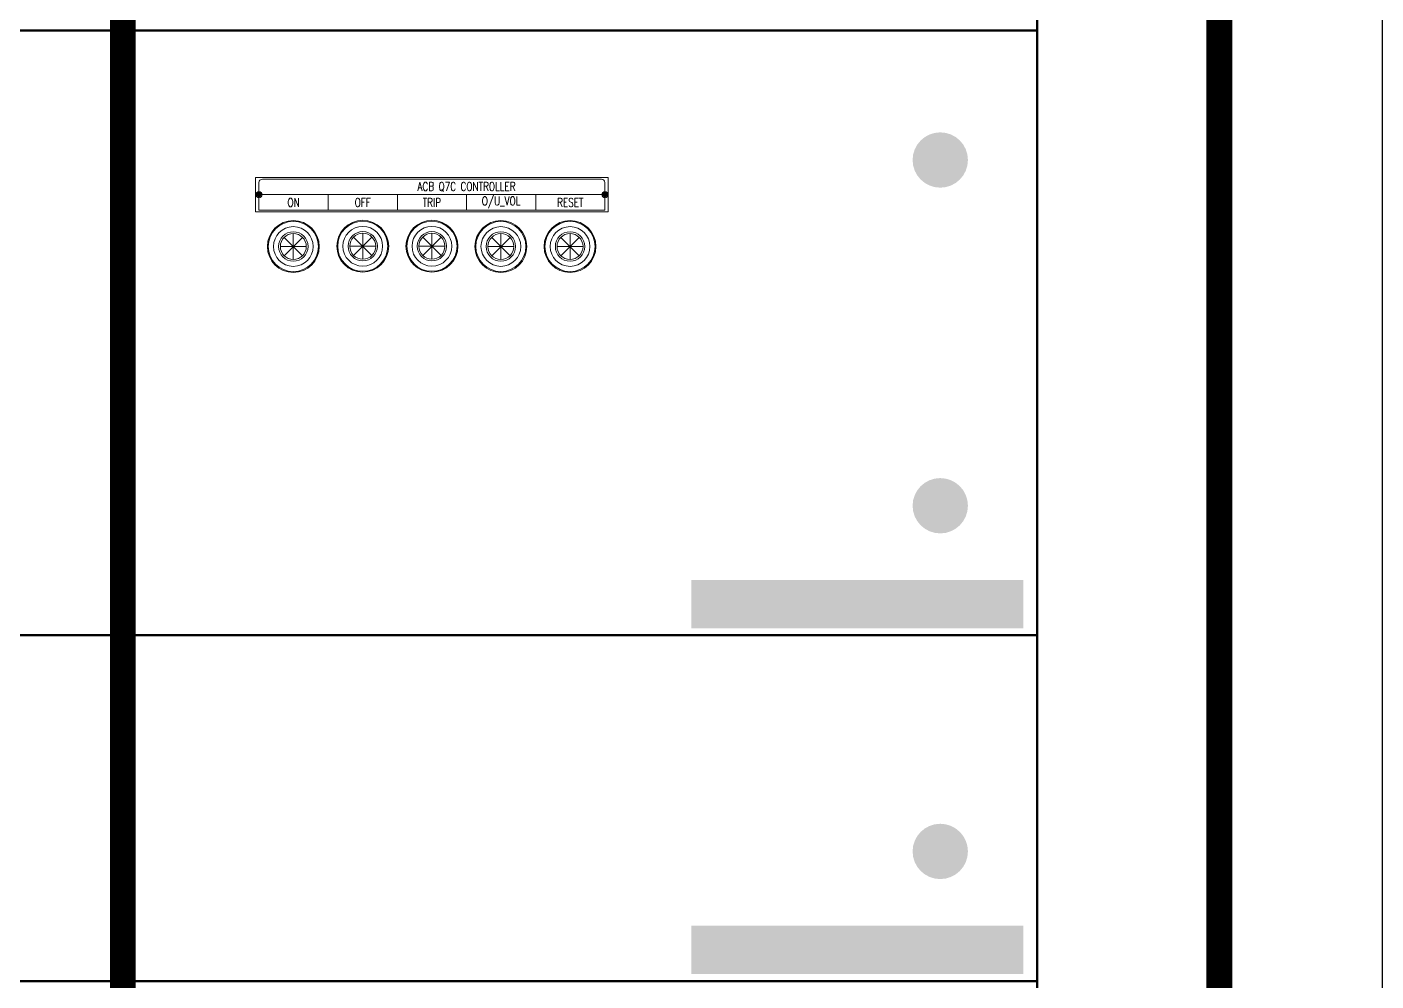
# Model space of a CAD drawing. Header units: millimetres. Extents: x -116965 to 323937, y 291661 to 566926.
# Drawn here: x -48616 to -47836, y 305137 to 305689 of the extents above; entities that cross this region are included whole.
import ezdxf

# ---------------------------------------------------------------- set-up
doc = ezdxf.new("R2010")
doc.units = ezdxf.units.MM
doc.layers.get('0').update_dxf_attribs({"lineweight": 18})
doc.layers.add('C00-00-00', color=7, linetype='Continuous')
doc.layers.add('hw_Punch', color=3, linetype='Continuous', lineweight=9)
doc.styles.add('hw_Block', font='complex.shx', dxfattribs={"width": 0.75})

# ---------------------------------------------------------------- blocks, each defined once
blk = doc.blocks.new('*U1759')
at = {"color": 1}
for p, q in [((-7.5, 0), (7.5, 0)), ((5.3, 5.3), (-5.3, -5.3)), ((-5.3, 5.3), (5.3, -5.3)), ((0, -7.5), (0, 7.5))]:
    blk.add_line(p, q, dxfattribs=at)
for radius in [15, 14.5]:
    blk.add_circle((0, 0), radius)
for radius in [8.5, 7.5]:
    blk.add_circle((0, 0), radius, dxfattribs=at)
at = {"layer": 'hw_Punch'}
blk.add_circle((0, 0), 11.5, dxfattribs=at)
blk = doc.blocks.new('*U1760')
at = {"color": 2}
for p, q in [((5.3, 5.3), (-5.3, -5.3)), ((-5.3, 5.3), (5.3, -5.3)), ((0, -7.5), (0, 7.5)), ((-7.5, 0), (7.5, 0))]:
    blk.add_line(p, q, dxfattribs=at)
for radius in [15, 14.5]:
    blk.add_circle((0, 0), radius)
for radius in [8.5, 7.5]:
    blk.add_circle((0, 0), radius, dxfattribs=at)
at = {"layer": 'hw_Punch'}
blk.add_circle((0, 0), 11.5, dxfattribs=at)
blk = doc.blocks.new('*U1767')
at = {"color": 3}
for p, q in [((5.3, 5.3), (-5.3, -5.3)), ((-5.3, 5.3), (5.3, -5.3)), ((0, -7.5), (0, 7.5)), ((-7.5, 0), (7.5, 0))]:
    blk.add_line(p, q, dxfattribs=at)
for radius in [15, 14.5]:
    blk.add_circle((0, 0), radius)
for radius in [8.5, 7.5]:
    blk.add_circle((0, 0), radius, dxfattribs=at)
at = {"layer": 'hw_Punch'}
blk.add_circle((0, 0), 11.5, dxfattribs=at)

msp = doc.modelspace()

# ---------------------------------------------------------------- hatches: boundary and pattern name
h = msp.add_hatch(color=0)
h.dxf.hatch_style = 1
h.paths.add_polyline_path([(-48481.883572, 305593.498453, 0.4142135624), (-48483.146661, 305592.235364, 0.4142135624), (-48481.883572, 305590.972275)])
h.paths.add_polyline_path([(-48481.883572, 305593.498453), (-48481.883572, 305592.235364), (-48480.620483, 305592.235364, 0.4142135624)])
h.paths.add_polyline_path([(-48480.620483, 305592.235364), (-48481.883572, 305592.235364), (-48481.883572, 305590.972275, 0.4142135624)])
h = msp.add_hatch(color=0)
h.dxf.hatch_style = 1
h.paths.add_polyline_path([(-48281.883572, 305593.498453, 0.4142135624), (-48283.146661, 305592.235364, 0.4142135624), (-48281.883572, 305590.972275)])
h.paths.add_polyline_path([(-48281.883572, 305593.498453), (-48281.883572, 305592.235364), (-48280.620483, 305592.235364, 0.4142135624)])
h.paths.add_polyline_path([(-48280.620483, 305592.235364), (-48281.883572, 305592.235364), (-48281.883572, 305590.972275, 0.4142135624)])
at = {"layer": 'C00-00-00'}
h = msp.add_hatch(color=256, dxfattribs=at)
edge = h.paths.add_edge_path()
edge.add_arc((-48087.952531, 305612.273748), 15.997765, 0, 360)
h = msp.add_hatch(color=256, dxfattribs=at)
edge = h.paths.add_edge_path()
edge.add_arc((-48087.952531, 305412.273748), 15.997765, 0, 360)
h = msp.add_hatch(color=256, dxfattribs=at)
h.dxf.hatch_style = 2
h.paths.add_polyline_path([(-48231.932431, 305369.307667), (-48039.959231, 305369.307667), (-48039.959231, 305341.311577), (-48231.932431, 305341.311577)])
h = msp.add_hatch(color=256, dxfattribs=at)
edge = h.paths.add_edge_path()
edge.add_arc((-48087.952531, 305212.301668), 15.997765, 0, 360)
h = msp.add_hatch(color=256, dxfattribs=at)
h.dxf.hatch_style = 2
h.paths.add_polyline_path([(-48231.932431, 305169.307667), (-48039.959231, 305169.307667), (-48039.959231, 305141.311577), (-48231.932431, 305141.311577)])

# ---------------------------------------------------------------- linework, layer by layer
for p, q in [((-48461.883572, 305562.235364), (-48461.883572, 305562.235364)), ((-48461.883572, 305562.235364), (-48461.883572, 305562.235364)), ((-48421.883572, 305562.235364), (-48421.883572, 305562.235364)), ((-48421.883572, 305562.235364), (-48421.883572, 305562.235364)), ((-48341.883572, 305562.235364), (-48341.883572, 305562.235364)), ((-48341.883572, 305562.235364), (-48341.883572, 305562.235364)), ((-48301.883572, 305562.235364), (-48301.883572, 305562.235364)), ((-48301.883572, 305562.235364), (-48301.883572, 305562.235364))]:
    msp.add_line(p, q)
at = {"color": 1, "lineweight": -3, "ltscale": 5, "const_width": 15}
for points in [[(-47926.627588, 305037.326092), (-47926.627588, 306937.060883)], [(-48560.622082, 305904.379624), (-48560.622082, 305037.326092)]]:
    msp.add_lwpolyline(points, dxfattribs=at)
for points in [[(-48483.883572, 305602.235364), (-48279.883572, 305602.235364), (-48279.883572, 305582.235364), (-48483.883572, 305582.235364)], [(-48481.883572, 305592.235364), (-48441.883572, 305592.235364), (-48441.883572, 305583.235364), (-48481.883572, 305583.235364)], [(-48441.883572, 305592.235364), (-48401.883572, 305592.235364), (-48401.883572, 305583.235364), (-48441.883572, 305583.235364)], [(-48401.883572, 305592.235364), (-48361.883572, 305592.235364), (-48361.883572, 305583.235364), (-48401.883572, 305583.235364)], [(-48361.883572, 305592.235364), (-48321.883572, 305592.235364), (-48321.883572, 305583.235364), (-48361.883572, 305583.235364)], [(-48321.883572, 305592.235364), (-48281.883572, 305592.235364), (-48281.883572, 305583.235364), (-48321.883572, 305583.235364)]]:
    msp.add_lwpolyline(points, close=True)
msp.add_lwpolyline([(-48479.883572, 305601.235364), (-48283.883572, 305601.235364, -0.4142135624), (-48281.883572, 305599.235364), (-48281.883572, 305583.235364), (-48481.883572, 305583.235364), (-48481.883572, 305599.235364, -0.4142135624)], format="xyb", close=True)
for centre, radius in [((-48481.883572, 305592.235364), 1.75), ((-48481.883572, 305592.235364), 1.263089), ((-48281.883572, 305592.235364), 1.75), ((-48281.883572, 305592.235364), 1.263089)]:
    msp.add_circle(centre, radius)
at = {"layer": 'C00-00-00', "lineweight": 211}
msp.add_lwpolyline([(-48731.862637, 307037.046927), (-48031.960346, 307037.046927), (-48031.960346, 304837.354008), (-48731.862637, 304837.354008)], close=True, dxfattribs=at)
at = {"layer": 'C00-00-00', "lineweight": 100}
for points in [[(-48031.960346, 306937.060883), (-47831.988262, 306937.060883), (-47831.988262, 304937.340052), (-48031.960346, 304937.340052)], [(-48731.862637, 306287.151614), (-48031.960346, 306287.151614), (-48031.960346, 305687.235364), (-48731.862637, 305687.235364)], [(-48731.862637, 305687.235364), (-48031.960346, 305687.235364), (-48031.960346, 305137.312133), (-48731.862637, 305137.312133)], [(-48731.862637, 305687.235364), (-48031.960346, 305687.235364), (-48031.960346, 305337.312133), (-48731.862637, 305337.312133)], [(-48731.862637, 305337.312133), (-48031.960346, 305337.312133), (-48031.960346, 305137.340052), (-48731.862637, 305137.340052)]]:
    msp.add_lwpolyline(points, close=True, dxfattribs=at)

# ---------------------------------------------------------------- block references
for name, p in [('*U1767', (-48462.025718, 305562.235364)), ('*U1759', (-48421.883572, 305562.37751)), ('*U1760', (-48381.883572, 305562.37751)), ('*U1760', (-48342.025718, 305562.235364)), ('*U1767', (-48302.025718, 305562.235364))]:
    msp.add_blockref(name, p)

# ---------------------------------------------------------------- texts
at = {"char_height": 5, "attachment_point": 5, "style": 'hw_Block'}
for s, width, insert in [('ACB Q7C CONTROLLER', 114.69911192, (-48361.883572, 305596.735364)), ('O/U_VOL', 61.04856746, (-48341.883572, 305587.735364)), ('ON', 61.04856746, (-48461.883572, 305587.735364)), ('OFF', 61.04856746, (-48421.883572, 305587.735364)), ('TRIP', 61.04856746, (-48381.883572, 305587.735364)), ('RESET', 61.04856746, (-48301.883572, 305587.735364))]:
    msp.add_mtext_dynamic_manual_height_columns(s, width=width, gutter_width=12.5, heights=[0], dxfattribs=dict(at, insert=insert))

doc.saveas('drawing.dxf')
